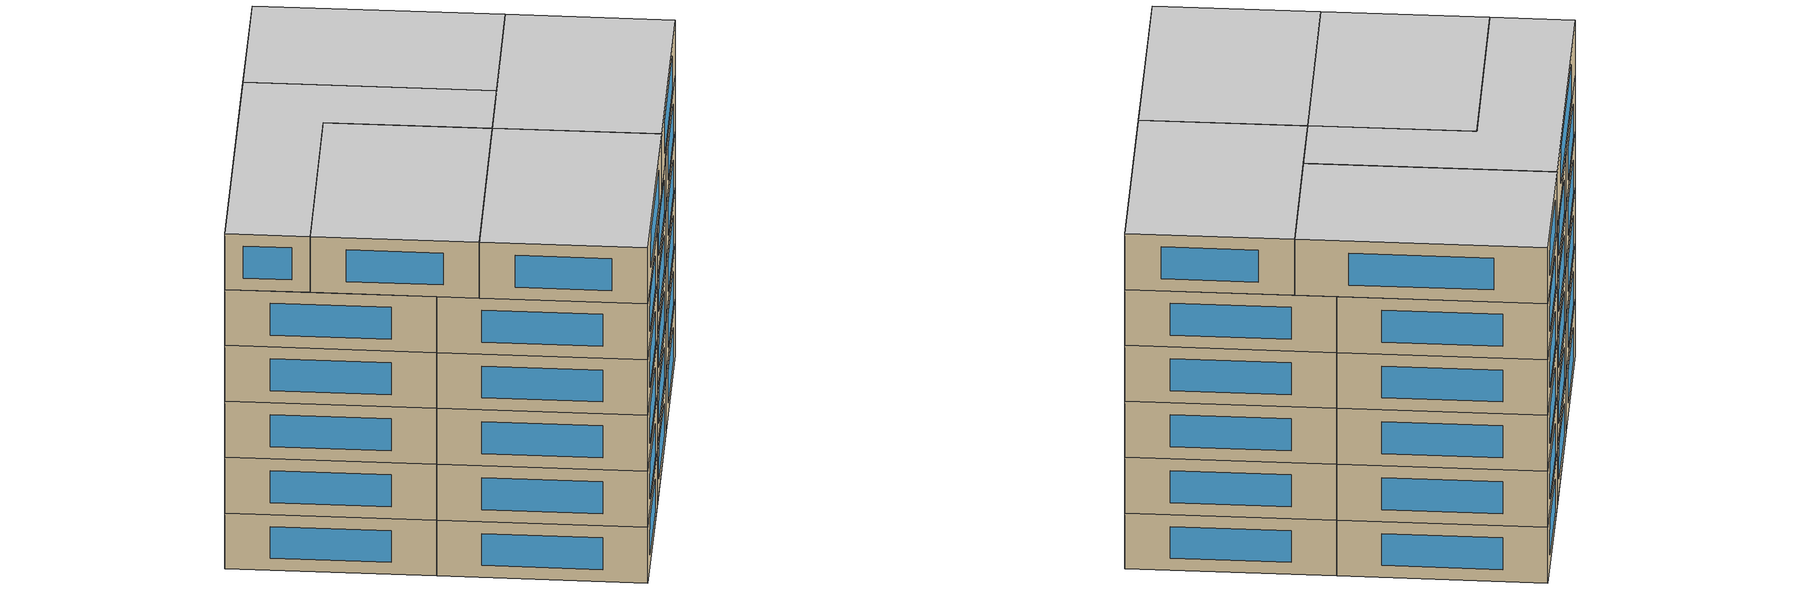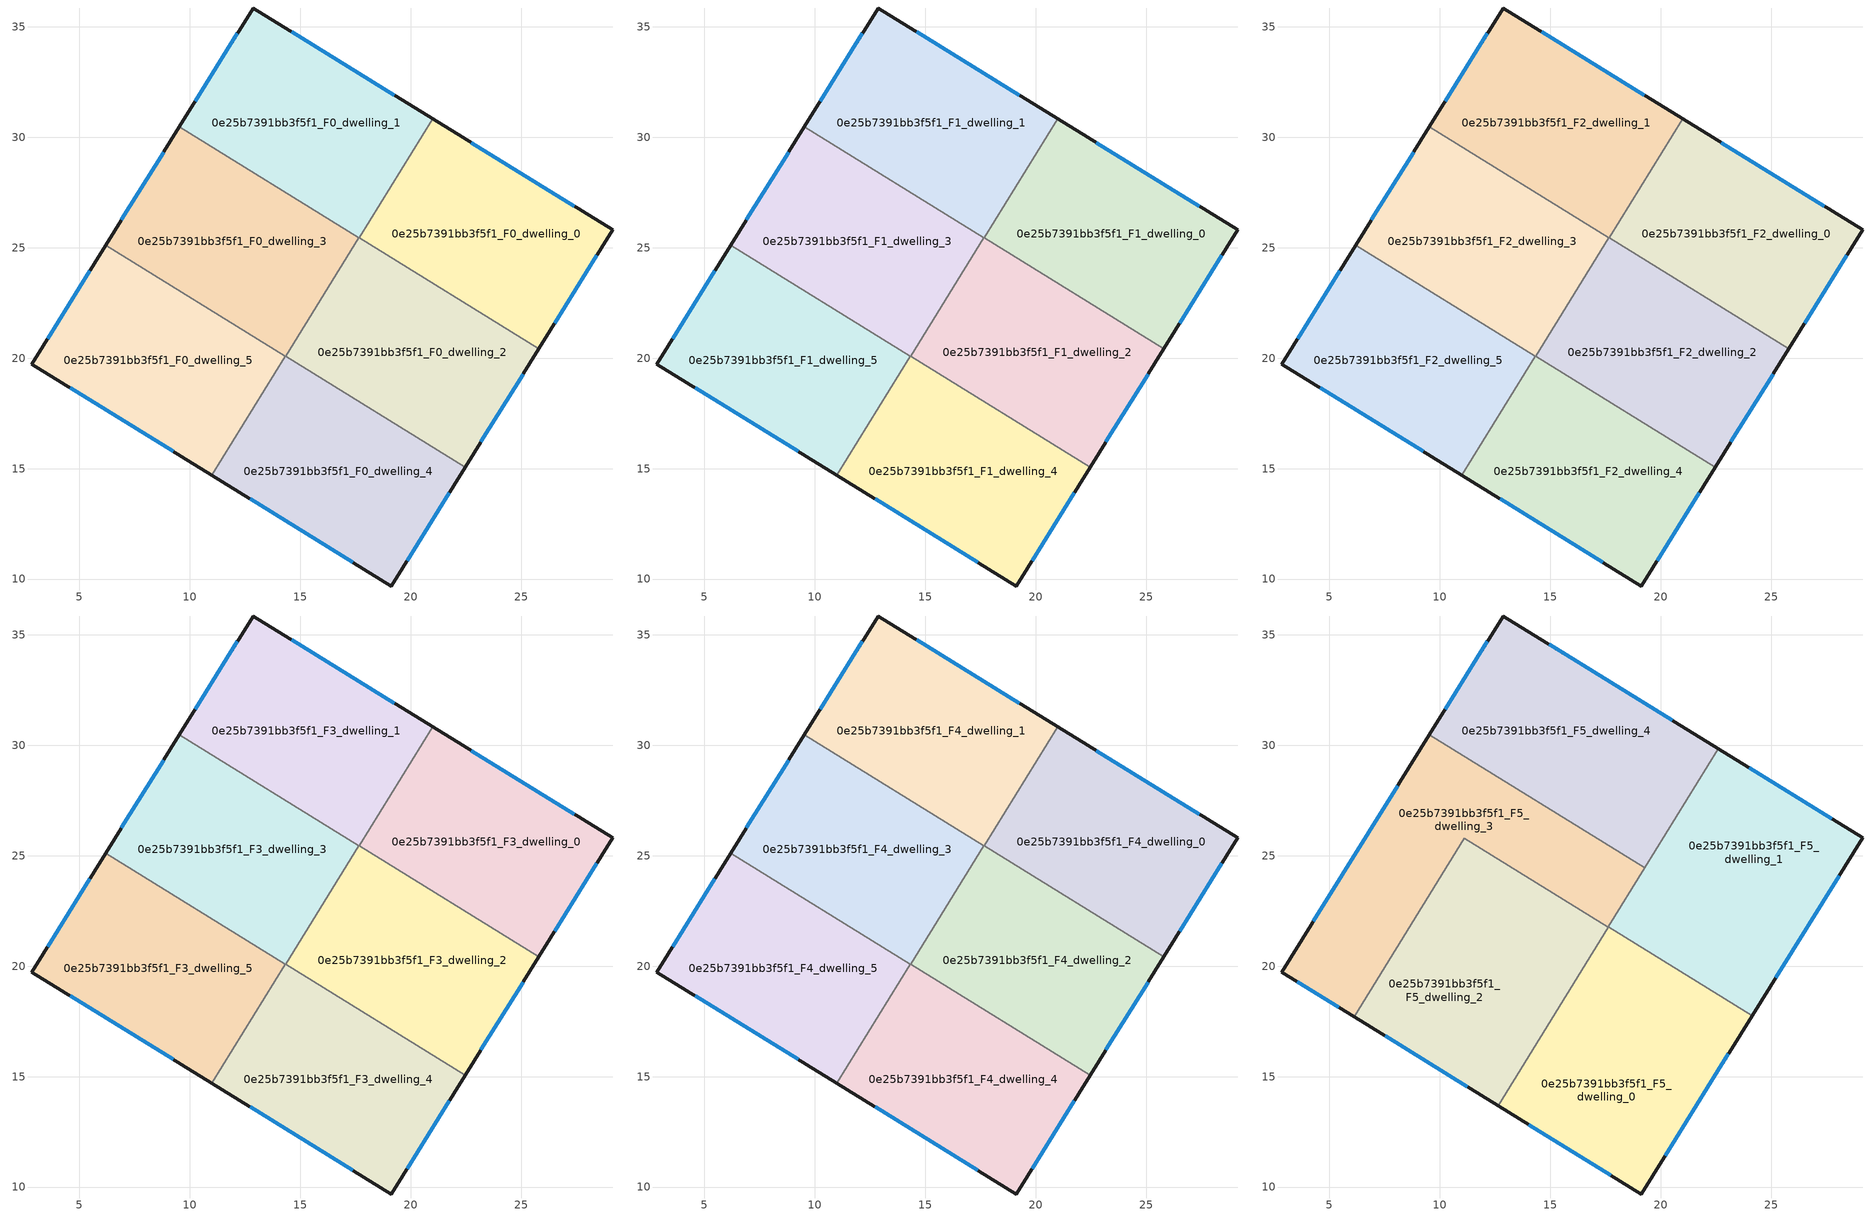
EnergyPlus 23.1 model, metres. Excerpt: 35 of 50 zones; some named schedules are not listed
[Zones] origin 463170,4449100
0e25b7391bb3f5f1_F0_dwelling_0
 floor ground (EU_floor_Construction): 29.15,25.81 25.81,20.43 17.68,25.45 21,30.84 z0
 wall outside (EU_wall_Construction): 25.81,20.43 29.15,25.81 21,30.84 z0:3
 wall to 0e25b7391bb3f5f1_F0_dwelling_1 (EU_wall_Construction): 21,30.84 17.68,25.45 z0:3
 wall to 0e25b7391bb3f5f1_F0_dwelling_2 (EU_wall_Construction): 17.68,25.45 25.81,20.43 z0:3
 window (EU_Window_Construction): 26.52,21.59 28.43,24.66 / 27.4,26.89 22.75,29.76 z0.64:2.36
0e25b7391bb3f5f1_F0_dwelling_1
 floor ground (EU_floor_Construction): 21,30.84 17.68,25.45 9.53,30.48 12.87,35.86 z0
 wall outside (EU_wall_Construction): 21,30.84 12.87,35.86 9.53,30.48 z0:3
 wall to 0e25b7391bb3f5f1_F0_dwelling_3 (EU_wall_Construction): 9.53,30.48 17.66,25.46 z0:3
 wall to 0e25b7391bb3f5f1_F0_dwelling_2 (EU_wall_Construction): 17.66,25.46 17.68,25.45 z0:3
 window (EU_Window_Construction): 12.15,34.7 10.24,31.63 / 19.26,31.91 14.61,34.78 z0.64:2.36
0e25b7391bb3f5f1_F0_dwelling_2
 floor ground (EU_floor_Construction): 25.81,20.43 22.46,15.06 14.33,20.08 17.66,25.46 z0
 wall outside (EU_wall_Construction): 22.46,15.06 25.81,20.43 z0:3
 wall to 0e25b7391bb3f5f1_F0_dwelling_3 (EU_wall_Construction): 17.66,25.46 14.33,20.08 z0:3
 wall to 0e25b7391bb3f5f1_F0_dwelling_4 (EU_wall_Construction): 14.33,20.08 22.46,15.06 z0:3
 window (EU_Window_Construction): 23.18,16.21 25.09,19.28 z0.64:2.36
0e25b7391bb3f5f1_F0_dwelling_3
 floor ground (EU_floor_Construction): 17.66,25.46 14.33,20.08 6.18,25.11 9.53,30.48 z0
 wall outside (EU_wall_Construction): 9.53,30.48 6.18,25.11 z0:3
 wall to 0e25b7391bb3f5f1_F0_dwelling_5 (EU_wall_Construction): 6.18,25.11 14.31,20.09 z0:3
 wall to 0e25b7391bb3f5f1_F0_dwelling_4 (EU_wall_Construction): 14.31,20.09 14.33,20.08 z0:3
 window (EU_Window_Construction): 8.81,29.33 6.9,26.26 z0.64:2.36
0e25b7391bb3f5f1_F0_dwelling_4
 floor ground (EU_floor_Construction): 22.46,15.06 19.12,9.69 10.99,14.7 14.31,20.09 z0
 wall outside (EU_wall_Construction): 10.99,14.7 19.12,9.69 22.46,15.06 z0:3
 wall to 0e25b7391bb3f5f1_F0_dwelling_5 (EU_wall_Construction): 14.31,20.09 10.99,14.7 z0:3
 window (EU_Window_Construction): 19.84,10.84 21.75,13.91 / 12.73,13.63 17.38,10.76 z0.64:2.36
0e25b7391bb3f5f1_F0_dwelling_5
 floor ground (EU_floor_Construction): 14.31,20.09 10.99,14.7 2.84,19.73 6.18,25.11 z0
 wall outside (EU_wall_Construction): 6.18,25.11 2.84,19.73 10.99,14.7 z0:3
 window (EU_Window_Construction): 4.59,18.66 9.24,15.78 / 5.47,23.96 3.56,20.88 z0.64:2.36
0e25b7391bb3f5f1_F1_dwelling_0
 floor to 0e25b7391bb3f5f1_F0_dwelling_0 (EU_floor_Construction): 29.15,25.81 25.81,20.43 17.68,25.45 21,30.84 z3
 wall outside (EU_wall_Construction): 25.81,20.43 29.15,25.81 21,30.84 z3:6
 wall to 0e25b7391bb3f5f1_F1_dwelling_1 (EU_wall_Construction): 21,30.84 17.68,25.45 z3:6
 wall to 0e25b7391bb3f5f1_F1_dwelling_2 (EU_wall_Construction): 17.68,25.45 25.81,20.43 z3:6
 window (EU_Window_Construction): 26.52,21.59 28.43,24.66 / 27.4,26.89 22.75,29.76 z3.64:5.36
0e25b7391bb3f5f1_F1_dwelling_1
 floor to 0e25b7391bb3f5f1_F0_dwelling_1 (EU_floor_Construction): 21,30.84 17.68,25.45 9.53,30.48 12.87,35.86 z3
 wall outside (EU_wall_Construction): 21,30.84 12.87,35.86 9.53,30.48 z3:6
 wall to 0e25b7391bb3f5f1_F1_dwelling_3 (EU_wall_Construction): 9.53,30.48 17.66,25.46 z3:6
 wall to 0e25b7391bb3f5f1_F1_dwelling_2 (EU_wall_Construction): 17.66,25.46 17.68,25.45 z3:6
 window (EU_Window_Construction): 12.15,34.7 10.24,31.63 / 19.26,31.91 14.61,34.78 z3.64:5.36
0e25b7391bb3f5f1_F1_dwelling_2
 floor to 0e25b7391bb3f5f1_F0_dwelling_2 (EU_floor_Construction): 25.81,20.43 22.46,15.06 14.33,20.08 17.66,25.46 z3
 wall outside (EU_wall_Construction): 22.46,15.06 25.81,20.43 z3:6
 wall to 0e25b7391bb3f5f1_F1_dwelling_3 (EU_wall_Construction): 17.66,25.46 14.33,20.08 z3:6
 wall to 0e25b7391bb3f5f1_F1_dwelling_4 (EU_wall_Construction): 14.33,20.08 22.46,15.06 z3:6
 window (EU_Window_Construction): 23.18,16.21 25.09,19.28 z3.64:5.36
0e25b7391bb3f5f1_F1_dwelling_3
 floor to 0e25b7391bb3f5f1_F0_dwelling_3 (EU_floor_Construction): 17.66,25.46 14.33,20.08 6.18,25.11 9.53,30.48 z3
 wall outside (EU_wall_Construction): 9.53,30.48 6.18,25.11 z3:6
 wall to 0e25b7391bb3f5f1_F1_dwelling_5 (EU_wall_Construction): 6.18,25.11 14.31,20.09 z3:6
 wall to 0e25b7391bb3f5f1_F1_dwelling_4 (EU_wall_Construction): 14.31,20.09 14.33,20.08 z3:6
 window (EU_Window_Construction): 8.81,29.33 6.9,26.26 z3.64:5.36
0e25b7391bb3f5f1_F1_dwelling_4
 floor to 0e25b7391bb3f5f1_F0_dwelling_4 (EU_floor_Construction): 22.46,15.06 19.12,9.69 10.99,14.7 14.31,20.09 z3
 wall outside (EU_wall_Construction): 10.99,14.7 19.12,9.69 22.46,15.06 z3:6
 wall to 0e25b7391bb3f5f1_F1_dwelling_5 (EU_wall_Construction): 14.31,20.09 10.99,14.7 z3:6
 window (EU_Window_Construction): 19.84,10.84 21.75,13.91 / 12.73,13.63 17.38,10.76 z3.64:5.36
0e25b7391bb3f5f1_F1_dwelling_5
 floor to 0e25b7391bb3f5f1_F0_dwelling_5 (EU_floor_Construction): 14.31,20.09 10.99,14.7 2.84,19.73 6.18,25.11 z3
 wall outside (EU_wall_Construction): 6.18,25.11 2.84,19.73 10.99,14.7 z3:6
 window (EU_Window_Construction): 4.59,18.66 9.24,15.78 / 5.47,23.96 3.56,20.88 z3.64:5.36
0e25b7391bb3f5f1_F2_dwelling_0
 floor to 0e25b7391bb3f5f1_F1_dwelling_0 (EU_floor_Construction): 29.15,25.81 25.81,20.43 17.68,25.45 21,30.84 z6
 wall outside (EU_wall_Construction): 25.81,20.43 29.15,25.81 21,30.84 z6:9
 wall to 0e25b7391bb3f5f1_F2_dwelling_1 (EU_wall_Construction): 21,30.84 17.68,25.45 z6:9
 wall to 0e25b7391bb3f5f1_F2_dwelling_2 (EU_wall_Construction): 17.68,25.45 25.81,20.43 z6:9
 window (EU_Window_Construction): 26.52,21.59 28.43,24.66 / 27.4,26.89 22.75,29.76 z6.64:8.36
0e25b7391bb3f5f1_F2_dwelling_1
 floor to 0e25b7391bb3f5f1_F1_dwelling_1 (EU_floor_Construction): 21,30.84 17.68,25.45 9.53,30.48 12.87,35.86 z6
 wall outside (EU_wall_Construction): 21,30.84 12.87,35.86 9.53,30.48 z6:9
 wall to 0e25b7391bb3f5f1_F2_dwelling_3 (EU_wall_Construction): 9.53,30.48 17.66,25.46 z6:9
 wall to 0e25b7391bb3f5f1_F2_dwelling_2 (EU_wall_Construction): 17.66,25.46 17.68,25.45 z6:9
 window (EU_Window_Construction): 12.15,34.7 10.24,31.63 / 19.26,31.91 14.61,34.78 z6.64:8.36
0e25b7391bb3f5f1_F2_dwelling_2
 floor to 0e25b7391bb3f5f1_F1_dwelling_2 (EU_floor_Construction): 25.81,20.43 22.46,15.06 14.33,20.08 17.66,25.46 z6
 wall outside (EU_wall_Construction): 22.46,15.06 25.81,20.43 z6:9
 wall to 0e25b7391bb3f5f1_F2_dwelling_3 (EU_wall_Construction): 17.66,25.46 14.33,20.08 z6:9
 wall to 0e25b7391bb3f5f1_F2_dwelling_4 (EU_wall_Construction): 14.33,20.08 22.46,15.06 z6:9
 window (EU_Window_Construction): 23.18,16.21 25.09,19.28 z6.64:8.36
0e25b7391bb3f5f1_F2_dwelling_3
 floor to 0e25b7391bb3f5f1_F1_dwelling_3 (EU_floor_Construction): 17.66,25.46 14.33,20.08 6.18,25.11 9.53,30.48 z6
 wall outside (EU_wall_Construction): 9.53,30.48 6.18,25.11 z6:9
 wall to 0e25b7391bb3f5f1_F2_dwelling_5 (EU_wall_Construction): 6.18,25.11 14.31,20.09 z6:9
 wall to 0e25b7391bb3f5f1_F2_dwelling_4 (EU_wall_Construction): 14.31,20.09 14.33,20.08 z6:9
 window (EU_Window_Construction): 8.81,29.33 6.9,26.26 z6.64:8.36
0e25b7391bb3f5f1_F2_dwelling_4
 floor to 0e25b7391bb3f5f1_F1_dwelling_4 (EU_floor_Construction): 22.46,15.06 19.12,9.69 10.99,14.7 14.31,20.09 z6
 wall outside (EU_wall_Construction): 10.99,14.7 19.12,9.69 22.46,15.06 z6:9
 wall to 0e25b7391bb3f5f1_F2_dwelling_5 (EU_wall_Construction): 14.31,20.09 10.99,14.7 z6:9
 window (EU_Window_Construction): 19.84,10.84 21.75,13.91 / 12.73,13.63 17.38,10.76 z6.64:8.36
0e25b7391bb3f5f1_F2_dwelling_5
 floor to 0e25b7391bb3f5f1_F1_dwelling_5 (EU_floor_Construction): 14.31,20.09 10.99,14.7 2.84,19.73 6.18,25.11 z6
 wall outside (EU_wall_Construction): 6.18,25.11 2.84,19.73 10.99,14.7 z6:9
 window (EU_Window_Construction): 4.59,18.66 9.24,15.78 / 5.47,23.96 3.56,20.88 z6.64:8.36
0e25b7391bb3f5f1_F3_dwelling_0
 floor to 0e25b7391bb3f5f1_F2_dwelling_0 (EU_floor_Construction): 29.15,25.81 25.81,20.43 17.68,25.45 21,30.84 z9
 wall outside (EU_wall_Construction): 25.81,20.43 29.15,25.81 21,30.84 z9:12
 wall to 0e25b7391bb3f5f1_F3_dwelling_1 (EU_wall_Construction): 21,30.84 17.68,25.45 z9:12
 wall to 0e25b7391bb3f5f1_F3_dwelling_2 (EU_wall_Construction): 17.68,25.45 25.81,20.43 z9:12
 window (EU_Window_Construction): 26.52,21.59 28.43,24.66 / 27.4,26.89 22.75,29.76 z9.64:11.36
0e25b7391bb3f5f1_F3_dwelling_1
 floor to 0e25b7391bb3f5f1_F2_dwelling_1 (EU_floor_Construction): 21,30.84 17.68,25.45 9.53,30.48 12.87,35.86 z9
 wall outside (EU_wall_Construction): 21,30.84 12.87,35.86 9.53,30.48 z9:12
 wall to 0e25b7391bb3f5f1_F3_dwelling_3 (EU_wall_Construction): 9.53,30.48 17.66,25.46 z9:12
 wall to 0e25b7391bb3f5f1_F3_dwelling_2 (EU_wall_Construction): 17.66,25.46 17.68,25.45 z9:12
 window (EU_Window_Construction): 12.15,34.7 10.24,31.63 / 19.26,31.91 14.61,34.78 z9.64:11.36
0e25b7391bb3f5f1_F3_dwelling_2
 floor to 0e25b7391bb3f5f1_F2_dwelling_2 (EU_floor_Construction): 25.81,20.43 22.46,15.06 14.33,20.08 17.66,25.46 z9
 wall outside (EU_wall_Construction): 22.46,15.06 25.81,20.43 z9:12
 wall to 0e25b7391bb3f5f1_F3_dwelling_3 (EU_wall_Construction): 17.66,25.46 14.33,20.08 z9:12
 wall to 0e25b7391bb3f5f1_F3_dwelling_4 (EU_wall_Construction): 14.33,20.08 22.46,15.06 z9:12
 window (EU_Window_Construction): 23.18,16.21 25.09,19.28 z9.64:11.36
0e25b7391bb3f5f1_F3_dwelling_3
 floor to 0e25b7391bb3f5f1_F2_dwelling_3 (EU_floor_Construction): 17.66,25.46 14.33,20.08 6.18,25.11 9.53,30.48 z9
 wall outside (EU_wall_Construction): 9.53,30.48 6.18,25.11 z9:12
 wall to 0e25b7391bb3f5f1_F3_dwelling_5 (EU_wall_Construction): 6.18,25.11 14.31,20.09 z9:12
 wall to 0e25b7391bb3f5f1_F3_dwelling_4 (EU_wall_Construction): 14.31,20.09 14.33,20.08 z9:12
 window (EU_Window_Construction): 8.81,29.33 6.9,26.26 z9.64:11.36
0e25b7391bb3f5f1_F3_dwelling_4
 floor to 0e25b7391bb3f5f1_F2_dwelling_4 (EU_floor_Construction): 22.46,15.06 19.12,9.69 10.99,14.7 14.31,20.09 z9
 wall outside (EU_wall_Construction): 10.99,14.7 19.12,9.69 22.46,15.06 z9:12
 wall to 0e25b7391bb3f5f1_F3_dwelling_5 (EU_wall_Construction): 14.31,20.09 10.99,14.7 z9:12
 window (EU_Window_Construction): 19.84,10.84 21.75,13.91 / 12.73,13.63 17.38,10.76 z9.64:11.36
0e25b7391bb3f5f1_F3_dwelling_5
 floor to 0e25b7391bb3f5f1_F2_dwelling_5 (EU_floor_Construction): 14.31,20.09 10.99,14.7 2.84,19.73 6.18,25.11 z9
 wall outside (EU_wall_Construction): 6.18,25.11 2.84,19.73 10.99,14.7 z9:12
 window (EU_Window_Construction): 4.59,18.66 9.24,15.78 / 5.47,23.96 3.56,20.88 z9.64:11.36
0e25b7391bb3f5f1_F4_dwelling_0
 floor to 0e25b7391bb3f5f1_F3_dwelling_0 (EU_floor_Construction): 29.15,25.81 25.81,20.43 17.68,25.45 21,30.84 z12
 wall outside (EU_wall_Construction): 25.81,20.43 29.15,25.81 21,30.84 z12:15
 wall to 0e25b7391bb3f5f1_F4_dwelling_1 (EU_wall_Construction): 21,30.84 17.68,25.45 z12:15
 wall to 0e25b7391bb3f5f1_F4_dwelling_2 (EU_wall_Construction): 17.68,25.45 25.81,20.43 z12:15
 window (EU_Window_Construction): 26.52,21.59 28.43,24.66 / 27.4,26.89 22.75,29.76 z12.64:14.36
0e25b7391bb3f5f1_F4_dwelling_1
 floor to 0e25b7391bb3f5f1_F3_dwelling_1 (EU_floor_Construction): 21,30.84 17.68,25.45 9.53,30.48 12.87,35.86 z12
 wall outside (EU_wall_Construction): 21,30.84 12.87,35.86 9.53,30.48 z12:15
 wall to 0e25b7391bb3f5f1_F4_dwelling_3 (EU_wall_Construction): 9.53,30.48 17.66,25.46 z12:15
 wall to 0e25b7391bb3f5f1_F4_dwelling_2 (EU_wall_Construction): 17.66,25.46 17.68,25.45 z12:15
 window (EU_Window_Construction): 12.15,34.7 10.24,31.63 / 19.26,31.91 14.61,34.78 z12.64:14.36
0e25b7391bb3f5f1_F4_dwelling_2
 floor to 0e25b7391bb3f5f1_F3_dwelling_2 (EU_floor_Construction): 25.81,20.43 22.46,15.06 14.33,20.08 17.66,25.46 z12
 wall outside (EU_wall_Construction): 22.46,15.06 25.81,20.43 z12:15
 wall to 0e25b7391bb3f5f1_F4_dwelling_3 (EU_wall_Construction): 17.66,25.46 14.33,20.08 z12:15
 wall to 0e25b7391bb3f5f1_F4_dwelling_4 (EU_wall_Construction): 14.33,20.08 22.46,15.06 z12:15
 window (EU_Window_Construction): 23.18,16.21 25.09,19.28 z12.64:14.36
 ceiling adiabatic (EU_roof_Construction): 22.46,15.06 25.81,20.43 17.66,25.46 14.33,20.08 z15
0e25b7391bb3f5f1_F4_dwelling_3
 floor to 0e25b7391bb3f5f1_F3_dwelling_3 (EU_floor_Construction): 17.66,25.46 14.33,20.08 6.18,25.11 9.53,30.48 z12
 wall outside (EU_wall_Construction): 9.53,30.48 6.18,25.11 z12:15
 wall to 0e25b7391bb3f5f1_F4_dwelling_5 (EU_wall_Construction): 6.18,25.11 14.31,20.09 z12:15
 wall to 0e25b7391bb3f5f1_F4_dwelling_4 (EU_wall_Construction): 14.31,20.09 14.33,20.08 z12:15
 window (EU_Window_Construction): 8.81,29.33 6.9,26.26 z12.64:14.36
0e25b7391bb3f5f1_F4_dwelling_4
 floor to 0e25b7391bb3f5f1_F3_dwelling_4 (EU_floor_Construction): 22.46,15.06 19.12,9.69 10.99,14.7 14.31,20.09 z12
 wall outside (EU_wall_Construction): 10.99,14.7 19.12,9.69 22.46,15.06 z12:15
 wall to 0e25b7391bb3f5f1_F4_dwelling_5 (EU_wall_Construction): 14.31,20.09 10.99,14.7 z12:15
 window (EU_Window_Construction): 19.84,10.84 21.75,13.91 / 12.73,13.63 17.38,10.76 z12.64:14.36
0e25b7391bb3f5f1_F4_dwelling_5
 floor to 0e25b7391bb3f5f1_F3_dwelling_5 (EU_floor_Construction): 14.31,20.09 10.99,14.7 2.84,19.73 6.18,25.11 z12
 wall outside (EU_wall_Construction): 6.18,25.11 2.84,19.73 10.99,14.7 z12:15
 window (EU_Window_Construction): 4.59,18.66 9.24,15.78 / 5.47,23.96 3.56,20.88 z12.64:14.36
0e25b7391bb3f5f1_F5_dwelling_0
 floor to 0e25b7391bb3f5f1_F4_dwelling_4 (EU_floor_Construction): 22.46,15.06 19.12,9.69 12.64,13.69 15.96,19.07 z15
 floor adiabatic (EU_floor_Construction): 24.14,17.77 22.46,15.06 15.96,19.07 17.63,21.78 z15
 wall outside (EU_wall_Construction): 12.64,13.69 19.12,9.69 24.15,17.76 z15:18
 wall to 0e25b7391bb3f5f1_F5_dwelling_1 (EU_wall_Construction): 24.15,17.76 17.63,21.78 z15:18
 wall to 0e25b7391bb3f5f1_F5_dwelling_2 (EU_wall_Construction): 17.62,21.77 12.64,13.69 z15:18
 wall to 0e25b7391bb3f5f1_F5_dwelling_3 (EU_wall_Construction): 17.63,21.78 17.62,21.77 z15:18
 window (EU_Window_Construction): 20.2,11.42 23.07,16.03 / 14.02,12.83 17.73,10.54 z15.64:17.36
 ceiling to 0e25b7391bb3f5f1_F6_dwelling_0 (EU_floor_Construction): 19.12,9.69 24.15,17.76 17.63,21.78 12.64,13.69 z18
0e25b7391bb3f5f1_F5_dwelling_1
 floor to 0e25b7391bb3f5f1_F4_dwelling_0 (EU_floor_Construction): 29.15,25.81 25.81,20.44 19.28,24.46 22.61,29.84 z15
 floor adiabatic (EU_floor_Construction): 25.81,20.44 24.14,17.77 17.63,21.78 19.28,24.46 z15
 wall outside (EU_wall_Construction): 24.15,17.76 29.15,25.81 22.61,29.84 z15:18
 wall to 0e25b7391bb3f5f1_F5_dwelling_4 (EU_wall_Construction): 22.61,29.84 19.28,24.45 z15:18
 wall to 0e25b7391bb3f5f1_F5_dwelling_3 (EU_wall_Construction): 19.28,24.45 17.63,21.78 z15:18
 window (EU_Window_Construction): 25.22,19.49 28.08,24.09 / 27.75,26.67 24.01,28.98 z15.64:17.36
 ceiling to 0e25b7391bb3f5f1_F6_dwelling_1 (EU_floor_Construction): 24.15,17.76 29.15,25.81 22.61,29.84 17.63,21.78 z18
0e25b7391bb3f5f1_F5_dwelling_2
 floor to 0e25b7391bb3f5f1_F4_dwelling_5 (EU_floor_Construction): 14.31,20.09 10.99,14.7 6.13,17.71 9.45,23.09 z15
 floor to 0e25b7391bb3f5f1_F4_dwelling_4 (EU_floor_Construction): 15.96,19.07 12.64,13.69 10.99,14.7 14.31,20.09 z15
 floor to 0e25b7391bb3f5f1_F4_dwelling_3 (EU_floor_Construction): 16,22.77 14.33,20.08 9.45,23.09 11.11,25.79 z15
 floor adiabatic (EU_floor_Construction): 17.62,21.77 15.96,19.07 14.33,20.08 16,22.77 z15
 wall outside (EU_wall_Construction): 6.12,17.71 12.64,13.69 z15:18
 wall to 0e25b7391bb3f5f1_F5_dwelling_3 (EU_wall_Construction): 17.62,21.77 11.11,25.79 6.12,17.71 z15:18
 window (EU_Window_Construction): 7.52,16.85 11.24,14.55 z15.64:17.36
 ceiling to 0e25b7391bb3f5f1_F6_dwelling_2 (EU_floor_Construction): 12.64,13.69 17.62,21.77 11.11,25.79 6.12,17.71 z18
0e25b7391bb3f5f1_F5_dwelling_3
 floor to 0e25b7391bb3f5f1_F4_dwelling_3 (EU_floor_Construction): 17.65,25.45 16,22.77 11.11,25.79 9.45,23.09 6.18,25.11 9.52,30.47 z15
 floor to 0e25b7391bb3f5f1_F4_dwelling_5 (EU_floor_Construction): 9.45,23.09 6.13,17.71 2.84,19.73 6.18,25.11 z15
 floor adiabatic (EU_floor_Construction): 19.28,24.45 17.62,21.77 16,22.77 17.65,25.45 z15
 wall outside (EU_wall_Construction): 9.52,30.47 2.84,19.73 6.12,17.71 z15:18
 wall to 0e25b7391bb3f5f1_F5_dwelling_4 (EU_wall_Construction): 19.28,24.45 9.52,30.47 z15:18
 window (EU_Window_Construction): 3.54,19.3 5.42,18.14 / 8.09,28.17 4.27,22.03 z15.64:17.36
 ceiling to 0e25b7391bb3f5f1_F6_dwelling_3 (EU_floor_Construction): 17.62,21.77 19.28,24.45 9.52,30.47 2.84,19.73 6.12,17.71 11.11,25.79 z18
0e25b7391bb3f5f1_F5_dwelling_4
 floor to 0e25b7391bb3f5f1_F4_dwelling_1 (EU_floor_Construction): 21,30.84 17.68,25.45 9.53,30.48 12.87,35.86 z15
 floor to 0e25b7391bb3f5f1_F4_dwelling_0 (EU_floor_Construction): 22.61,29.84 19.28,24.46 17.68,25.45 21,30.84 z15
 floor to 0e25b7391bb3f5f1_F4_dwelling_3 (EU_floor_Construction): 17.66,25.46 17.65,25.45 9.52,30.47 9.53,30.48 z15
 floor adiabatic (EU_floor_Construction): 19.28,24.46 19.28,24.45 17.65,25.45 17.66,25.46 z15
 wall outside (EU_wall_Construction): 22.61,29.84 12.87,35.86 9.52,30.47 z15:18
 window (EU_Window_Construction): 12.15,34.7 10.24,31.62 / 20.52,31.13 14.96,34.57 z15.64:17.36
 ceiling to 0e25b7391bb3f5f1_F6_dwelling_4 (EU_floor_Construction): 19.28,24.45 22.61,29.84 12.87,35.86 9.52,30.47 z18
[Building]
EU S2 Campaign: North Axis=0; Terrain=City; Solar Distribution=FullExterior
[Site:Location]
Yerevan-Zvartnots.Intl.AP: Latitude=40.15; Longitude=44.383; Time Zone=4; Elevation=854
[SizingPeriod:WeatherFileDays]
AnnualSizingPeriod: Begin Month=1; Begin Day of Month=1; End Month=12; End Day of Month=31; Day of Week for Start Day=Monday; Use Weather File Daylight Saving Period=No; Use Weather File Rain and Snow Indicators=No
[MATERIAL]
EU_InternalMass_Material: Roughness=MediumRough; Thickness=0.1; Conductivity=1; Density=1800; Specific Heat=900; Thermal Absorptance=0.9; Solar Absorptance=0.7; Visible Absorptance=0.7
[MATERIAL:NOMASS] Roughness=MediumRough; Thermal Absorptance=0.9; Solar Absorptance=0.7; Visible Absorptance=0.7
Name | Thermal Resistance
EU_wall_NoMass | 1.05043
EU_roof_NoMass | 1.45357
EU_floor_NoMass | 0.478065
[WINDOWMATERIAL:SIMPLEGLAZINGSYSTEM]
EU_Window_SimpleGlazing: UFactor=2.5566; Solar Heat Gain Coefficient=0.75; Visible Transmittance=0.75
[CONSTRUCTION]
EU_wall_Construction: EU_wall_NoMass
EU_roof_Construction: EU_roof_NoMass
EU_floor_Construction: EU_floor_NoMass
EU_Window_Construction: EU_Window_SimpleGlazing
EU_InternalMass_Construction: EU_InternalMass_Material
[ZONE] Type=1; Multiplier=1; Ceiling Height=autocalculate; Floor Area=autocalculate; Part of Total Floor Area=Yes
Name | Volume
0e25b7391bb3f5f1_F0_dwelling_0; 0e25b7391bb3f5f1_F1_dwelling_0; 0e25b7391bb3f5f1_F2_dwelling_0; 0e25b7391bb3f5f1_F3_dwelling_0; 0e25b7391bb3f5f1_F4_dwelling_0; 0e25b7391bb3f5f1_F0_dwelling_5; 0e25b7391bb3f5f1_F1_dwelling_5; 0e25b7391bb3f5f1_F2_dwelling_5; 0e25b7391bb3f5f1_F3_dwelling_5; 0e25b7391bb3f5f1_F4_dwelling_5 | 181.604
0e25b7391bb3f5f1_F5_dwelling_0; 0e25b7391bb3f5f1_F5_dwelling_2 | 217.937
0e25b7391bb3f5f1_F0_dwelling_1; 0e25b7391bb3f5f1_F1_dwelling_1; 0e25b7391bb3f5f1_F2_dwelling_1; 0e25b7391bb3f5f1_F3_dwelling_1; 0e25b7391bb3f5f1_F4_dwelling_1 | 181.614
0e25b7391bb3f5f1_F5_dwelling_1 | 217.926
0e25b7391bb3f5f1_F0_dwelling_2; 0e25b7391bb3f5f1_F1_dwelling_2; 0e25b7391bb3f5f1_F2_dwelling_2; 0e25b7391bb3f5f1_F3_dwelling_2; 0e25b7391bb3f5f1_F4_dwelling_2; 0e25b7391bb3f5f1_F0_dwelling_3; 0e25b7391bb3f5f1_F1_dwelling_3; 0e25b7391bb3f5f1_F2_dwelling_3; 0e25b7391bb3f5f1_F3_dwelling_3; 0e25b7391bb3f5f1_F4_dwelling_3 | 181.621
0e25b7391bb3f5f1_F5_dwelling_3 | 217.932
0e25b7391bb3f5f1_F0_dwelling_4; 0e25b7391bb3f5f1_F1_dwelling_4; 0e25b7391bb3f5f1_F2_dwelling_4; 0e25b7391bb3f5f1_F3_dwelling_4; 0e25b7391bb3f5f1_F4_dwelling_4 | 181.613
0e25b7391bb3f5f1_F5_dwelling_4 | 217.925
[INTERNALMASS] Construction=EU_InternalMass_Construction
Name | Zone or ZoneList | Surface Area
0e25b7391bb3f5f1_F0_dwelling_0_EU_InternalMass | 0e25b7391bb3f5f1_F0_dwelling_0 | 60.5345
0e25b7391bb3f5f1_F0_dwelling_1_EU_InternalMass | 0e25b7391bb3f5f1_F0_dwelling_1 | 60.5378
0e25b7391bb3f5f1_F0_dwelling_2_EU_InternalMass | 0e25b7391bb3f5f1_F0_dwelling_2 | 60.5402
0e25b7391bb3f5f1_F0_dwelling_3_EU_InternalMass | 0e25b7391bb3f5f1_F0_dwelling_3 | 60.5402
0e25b7391bb3f5f1_F0_dwelling_4_EU_InternalMass | 0e25b7391bb3f5f1_F0_dwelling_4 | 60.5378
0e25b7391bb3f5f1_F0_dwelling_5_EU_InternalMass | 0e25b7391bb3f5f1_F0_dwelling_5 | 60.5345
0e25b7391bb3f5f1_F1_dwelling_0_EU_InternalMass | 0e25b7391bb3f5f1_F1_dwelling_0 | 60.5345
0e25b7391bb3f5f1_F1_dwelling_1_EU_InternalMass | 0e25b7391bb3f5f1_F1_dwelling_1 | 60.5378
0e25b7391bb3f5f1_F1_dwelling_2_EU_InternalMass | 0e25b7391bb3f5f1_F1_dwelling_2 | 60.5402
0e25b7391bb3f5f1_F1_dwelling_3_EU_InternalMass | 0e25b7391bb3f5f1_F1_dwelling_3 | 60.5402
0e25b7391bb3f5f1_F1_dwelling_4_EU_InternalMass | 0e25b7391bb3f5f1_F1_dwelling_4 | 60.5378
0e25b7391bb3f5f1_F1_dwelling_5_EU_InternalMass | 0e25b7391bb3f5f1_F1_dwelling_5 | 60.5345
0e25b7391bb3f5f1_F2_dwelling_0_EU_InternalMass | 0e25b7391bb3f5f1_F2_dwelling_0 | 60.5345
0e25b7391bb3f5f1_F2_dwelling_1_EU_InternalMass | 0e25b7391bb3f5f1_F2_dwelling_1 | 60.5378
0e25b7391bb3f5f1_F2_dwelling_2_EU_InternalMass | 0e25b7391bb3f5f1_F2_dwelling_2 | 60.5402
0e25b7391bb3f5f1_F2_dwelling_3_EU_InternalMass | 0e25b7391bb3f5f1_F2_dwelling_3 | 60.5402
0e25b7391bb3f5f1_F2_dwelling_4_EU_InternalMass | 0e25b7391bb3f5f1_F2_dwelling_4 | 60.5378
0e25b7391bb3f5f1_F2_dwelling_5_EU_InternalMass | 0e25b7391bb3f5f1_F2_dwelling_5 | 60.5345
0e25b7391bb3f5f1_F3_dwelling_0_EU_InternalMass | 0e25b7391bb3f5f1_F3_dwelling_0 | 60.5345
0e25b7391bb3f5f1_F3_dwelling_1_EU_InternalMass | 0e25b7391bb3f5f1_F3_dwelling_1 | 60.5378
0e25b7391bb3f5f1_F3_dwelling_2_EU_InternalMass | 0e25b7391bb3f5f1_F3_dwelling_2 | 60.5402
0e25b7391bb3f5f1_F3_dwelling_3_EU_InternalMass | 0e25b7391bb3f5f1_F3_dwelling_3 | 60.5402
0e25b7391bb3f5f1_F3_dwelling_4_EU_InternalMass | 0e25b7391bb3f5f1_F3_dwelling_4 | 60.5378
0e25b7391bb3f5f1_F3_dwelling_5_EU_InternalMass | 0e25b7391bb3f5f1_F3_dwelling_5 | 60.5345
0e25b7391bb3f5f1_F4_dwelling_0_EU_InternalMass | 0e25b7391bb3f5f1_F4_dwelling_0 | 60.5345
0e25b7391bb3f5f1_F4_dwelling_1_EU_InternalMass | 0e25b7391bb3f5f1_F4_dwelling_1 | 60.5378
0e25b7391bb3f5f1_F4_dwelling_2_EU_InternalMass | 0e25b7391bb3f5f1_F4_dwelling_2 | 60.5402
0e25b7391bb3f5f1_F4_dwelling_3_EU_InternalMass | 0e25b7391bb3f5f1_F4_dwelling_3 | 60.5402
0e25b7391bb3f5f1_F4_dwelling_4_EU_InternalMass | 0e25b7391bb3f5f1_F4_dwelling_4 | 60.5378
0e25b7391bb3f5f1_F4_dwelling_5_EU_InternalMass | 0e25b7391bb3f5f1_F4_dwelling_5 | 60.5345
0e25b7391bb3f5f1_F5_dwelling_0_EU_InternalMass | 0e25b7391bb3f5f1_F5_dwelling_0 | 72.6444
0e25b7391bb3f5f1_F5_dwelling_1_EU_InternalMass | 0e25b7391bb3f5f1_F5_dwelling_1 | 72.643
0e25b7391bb3f5f1_F5_dwelling_2_EU_InternalMass | 0e25b7391bb3f5f1_F5_dwelling_2 | 72.6433
0e25b7391bb3f5f1_F5_dwelling_3_EU_InternalMass | 0e25b7391bb3f5f1_F5_dwelling_3 | 72.644
0e25b7391bb3f5f1_F5_dwelling_4_EU_InternalMass | 0e25b7391bb3f5f1_F5_dwelling_4 | 72.644
[OTHEREQUIPMENT] Fuel Type=Electricity; Design Level Calculation Method=Watts/Area; Power per Zone Floor Area=1; Fraction Latent=0; Fraction Radiant=0; Fraction Lost=0; Carbon Dioxide Generation Rate=0; EndUse Subcategory=EU_Step8_InternalGains
Name | Zone or ZoneList or Space or SpaceList | Schedule
EU_Step8_InternalGain_0e25b7391bb3f5f1_F0_dwelling_0_f000 | 0e25b7391bb3f5f1_F0_dwelling_0 | EU_Step8_GainSchedule_0e25b7391bb3f5f1_F0_dwelling_0_f000
EU_Step8_InternalGain_0e25b7391bb3f5f1_F0_dwelling_1_f000 | 0e25b7391bb3f5f1_F0_dwelling_1 | EU_Step8_GainSchedule_0e25b7391bb3f5f1_F0_dwelling_1_f000
EU_Step8_InternalGain_0e25b7391bb3f5f1_F0_dwelling_2_f000 | 0e25b7391bb3f5f1_F0_dwelling_2 | EU_Step8_GainSchedule_0e25b7391bb3f5f1_F0_dwelling_2_f000
EU_Step8_InternalGain_0e25b7391bb3f5f1_F0_dwelling_3_f000 | 0e25b7391bb3f5f1_F0_dwelling_3 | EU_Step8_GainSchedule_0e25b7391bb3f5f1_F0_dwelling_3_f000
EU_Step8_InternalGain_0e25b7391bb3f5f1_F0_dwelling_4_f000 | 0e25b7391bb3f5f1_F0_dwelling_4 | EU_Step8_GainSchedule_0e25b7391bb3f5f1_F0_dwelling_4_f000
EU_Step8_InternalGain_0e25b7391bb3f5f1_F0_dwelling_5_f000 | 0e25b7391bb3f5f1_F0_dwelling_5 | EU_Step8_GainSchedule_0e25b7391bb3f5f1_F0_dwelling_5_f000
EU_Step8_InternalGain_0e25b7391bb3f5f1_F1_dwelling_0_f000 | 0e25b7391bb3f5f1_F1_dwelling_0 | EU_Step8_GainSchedule_0e25b7391bb3f5f1_F1_dwelling_0_f000
EU_Step8_InternalGain_0e25b7391bb3f5f1_F1_dwelling_1_f000 | 0e25b7391bb3f5f1_F1_dwelling_1 | EU_Step8_GainSchedule_0e25b7391bb3f5f1_F1_dwelling_1_f000
EU_Step8_InternalGain_0e25b7391bb3f5f1_F1_dwelling_2_f000 | 0e25b7391bb3f5f1_F1_dwelling_2 | EU_Step8_GainSchedule_0e25b7391bb3f5f1_F1_dwelling_2_f000
EU_Step8_InternalGain_0e25b7391bb3f5f1_F1_dwelling_3_f000 | 0e25b7391bb3f5f1_F1_dwelling_3 | EU_Step8_GainSchedule_0e25b7391bb3f5f1_F1_dwelling_3_f000
EU_Step8_InternalGain_0e25b7391bb3f5f1_F1_dwelling_4_f000 | 0e25b7391bb3f5f1_F1_dwelling_4 | EU_Step8_GainSchedule_0e25b7391bb3f5f1_F1_dwelling_4_f000
EU_Step8_InternalGain_0e25b7391bb3f5f1_F1_dwelling_5_f000 | 0e25b7391bb3f5f1_F1_dwelling_5 | EU_Step8_GainSchedule_0e25b7391bb3f5f1_F1_dwelling_5_f000
EU_Step8_InternalGain_0e25b7391bb3f5f1_F2_dwelling_0_f000 | 0e25b7391bb3f5f1_F2_dwelling_0 | EU_Step8_GainSchedule_0e25b7391bb3f5f1_F2_dwelling_0_f000
EU_Step8_InternalGain_0e25b7391bb3f5f1_F2_dwelling_1_f000 | 0e25b7391bb3f5f1_F2_dwelling_1 | EU_Step8_GainSchedule_0e25b7391bb3f5f1_F2_dwelling_1_f000
EU_Step8_InternalGain_0e25b7391bb3f5f1_F2_dwelling_2_f000 | 0e25b7391bb3f5f1_F2_dwelling_2 | EU_Step8_GainSchedule_0e25b7391bb3f5f1_F2_dwelling_2_f000
EU_Step8_InternalGain_0e25b7391bb3f5f1_F2_dwelling_3_f000 | 0e25b7391bb3f5f1_F2_dwelling_3 | EU_Step8_GainSchedule_0e25b7391bb3f5f1_F2_dwelling_3_f000
EU_Step8_InternalGain_0e25b7391bb3f5f1_F2_dwelling_4_f000 | 0e25b7391bb3f5f1_F2_dwelling_4 | EU_Step8_GainSchedule_0e25b7391bb3f5f1_F2_dwelling_4_f000
EU_Step8_InternalGain_0e25b7391bb3f5f1_F2_dwelling_5_f000 | 0e25b7391bb3f5f1_F2_dwelling_5 | EU_Step8_GainSchedule_0e25b7391bb3f5f1_F2_dwelling_5_f000
EU_Step8_InternalGain_0e25b7391bb3f5f1_F3_dwelling_0_f000 | 0e25b7391bb3f5f1_F3_dwelling_0 | EU_Step8_GainSchedule_0e25b7391bb3f5f1_F3_dwelling_0_f000
EU_Step8_InternalGain_0e25b7391bb3f5f1_F3_dwelling_1_f000 | 0e25b7391bb3f5f1_F3_dwelling_1 | EU_Step8_GainSchedule_0e25b7391bb3f5f1_F3_dwelling_1_f000
EU_Step8_InternalGain_0e25b7391bb3f5f1_F3_dwelling_2_f000 | 0e25b7391bb3f5f1_F3_dwelling_2 | EU_Step8_GainSchedule_0e25b7391bb3f5f1_F3_dwelling_2_f000
EU_Step8_InternalGain_0e25b7391bb3f5f1_F3_dwelling_3_f000 | 0e25b7391bb3f5f1_F3_dwelling_3 | EU_Step8_GainSchedule_0e25b7391bb3f5f1_F3_dwelling_3_f000
EU_Step8_InternalGain_0e25b7391bb3f5f1_F3_dwelling_4_f000 | 0e25b7391bb3f5f1_F3_dwelling_4 | EU_Step8_GainSchedule_0e25b7391bb3f5f1_F3_dwelling_4_f000
EU_Step8_InternalGain_0e25b7391bb3f5f1_F3_dwelling_5_f000 | 0e25b7391bb3f5f1_F3_dwelling_5 | EU_Step8_GainSchedule_0e25b7391bb3f5f1_F3_dwelling_5_f000
EU_Step8_InternalGain_0e25b7391bb3f5f1_F4_dwelling_0_f000 | 0e25b7391bb3f5f1_F4_dwelling_0 | EU_Step8_GainSchedule_0e25b7391bb3f5f1_F4_dwelling_0_f000
EU_Step8_InternalGain_0e25b7391bb3f5f1_F4_dwelling_1_f000 | 0e25b7391bb3f5f1_F4_dwelling_1 | EU_Step8_GainSchedule_0e25b7391bb3f5f1_F4_dwelling_1_f000
EU_Step8_InternalGain_0e25b7391bb3f5f1_F4_dwelling_2_f000 | 0e25b7391bb3f5f1_F4_dwelling_2 | EU_Step8_GainSchedule_0e25b7391bb3f5f1_F4_dwelling_2_f000
EU_Step8_InternalGain_0e25b7391bb3f5f1_F4_dwelling_3_f000 | 0e25b7391bb3f5f1_F4_dwelling_3 | EU_Step8_GainSchedule_0e25b7391bb3f5f1_F4_dwelling_3_f000
EU_Step8_InternalGain_0e25b7391bb3f5f1_F4_dwelling_4_f000 | 0e25b7391bb3f5f1_F4_dwelling_4 | EU_Step8_GainSchedule_0e25b7391bb3f5f1_F4_dwelling_4_f000
EU_Step8_InternalGain_0e25b7391bb3f5f1_F4_dwelling_5_f000 | 0e25b7391bb3f5f1_F4_dwelling_5 | EU_Step8_GainSchedule_0e25b7391bb3f5f1_F4_dwelling_5_f000
EU_Step8_InternalGain_0e25b7391bb3f5f1_F5_dwelling_0_f000 | 0e25b7391bb3f5f1_F5_dwelling_0 | EU_Step8_GainSchedule_0e25b7391bb3f5f1_F5_dwelling_0_f000
EU_Step8_InternalGain_0e25b7391bb3f5f1_F5_dwelling_1_f000 | 0e25b7391bb3f5f1_F5_dwelling_1 | EU_Step8_GainSchedule_0e25b7391bb3f5f1_F5_dwelling_1_f000
EU_Step8_InternalGain_0e25b7391bb3f5f1_F5_dwelling_2_f000 | 0e25b7391bb3f5f1_F5_dwelling_2 | EU_Step8_GainSchedule_0e25b7391bb3f5f1_F5_dwelling_2_f000
EU_Step8_InternalGain_0e25b7391bb3f5f1_F5_dwelling_3_f000 | 0e25b7391bb3f5f1_F5_dwelling_3 | EU_Step8_GainSchedule_0e25b7391bb3f5f1_F5_dwelling_3_f000
EU_Step8_InternalGain_0e25b7391bb3f5f1_F5_dwelling_4_f000 | 0e25b7391bb3f5f1_F5_dwelling_4 | EU_Step8_GainSchedule_0e25b7391bb3f5f1_F5_dwelling_4_f000
[ZONEVENTILATION:DESIGNFLOWRATE] Schedule=EU_AlwaysOn; Design Flow Rate Calculation Method=AirChanges/Hour; Air Changes per Hour=0.557805; Ventilation Type=Natural; Fan Pressure Rise=0; Fan Total Efficiency=1; Constant Term Coefficient=1; Temperature Term Coefficient=0; Velocity Term Coefficient=0; Velocity Squared Term Coefficient=0; Minimum Indoor Temperature=-100; Maximum Indoor Temperature=100; Delta Temperature=-100; Minimum Outdoor Temperature=-100; Maximum Outdoor Temperature=100; Maximum Wind Speed=40
Name | Zone or ZoneList or Space or SpaceList
EU_ConstantAir_0e25b7391bb3f5f1_F0_dwelling_0 | 0e25b7391bb3f5f1_F0_dwelling_0
EU_ConstantAir_0e25b7391bb3f5f1_F0_dwelling_1 | 0e25b7391bb3f5f1_F0_dwelling_1
EU_ConstantAir_0e25b7391bb3f5f1_F0_dwelling_2 | 0e25b7391bb3f5f1_F0_dwelling_2
EU_ConstantAir_0e25b7391bb3f5f1_F0_dwelling_3 | 0e25b7391bb3f5f1_F0_dwelling_3
EU_ConstantAir_0e25b7391bb3f5f1_F0_dwelling_4 | 0e25b7391bb3f5f1_F0_dwelling_4
EU_ConstantAir_0e25b7391bb3f5f1_F0_dwelling_5 | 0e25b7391bb3f5f1_F0_dwelling_5
EU_ConstantAir_0e25b7391bb3f5f1_F1_dwelling_0 | 0e25b7391bb3f5f1_F1_dwelling_0
EU_ConstantAir_0e25b7391bb3f5f1_F1_dwelling_1 | 0e25b7391bb3f5f1_F1_dwelling_1
EU_ConstantAir_0e25b7391bb3f5f1_F1_dwelling_2 | 0e25b7391bb3f5f1_F1_dwelling_2
EU_ConstantAir_0e25b7391bb3f5f1_F1_dwelling_3 | 0e25b7391bb3f5f1_F1_dwelling_3
EU_ConstantAir_0e25b7391bb3f5f1_F1_dwelling_4 | 0e25b7391bb3f5f1_F1_dwelling_4
EU_ConstantAir_0e25b7391bb3f5f1_F1_dwelling_5 | 0e25b7391bb3f5f1_F1_dwelling_5
EU_ConstantAir_0e25b7391bb3f5f1_F2_dwelling_0 | 0e25b7391bb3f5f1_F2_dwelling_0
EU_ConstantAir_0e25b7391bb3f5f1_F2_dwelling_1 | 0e25b7391bb3f5f1_F2_dwelling_1
EU_ConstantAir_0e25b7391bb3f5f1_F2_dwelling_2 | 0e25b7391bb3f5f1_F2_dwelling_2
EU_ConstantAir_0e25b7391bb3f5f1_F2_dwelling_3 | 0e25b7391bb3f5f1_F2_dwelling_3
EU_ConstantAir_0e25b7391bb3f5f1_F2_dwelling_4 | 0e25b7391bb3f5f1_F2_dwelling_4
EU_ConstantAir_0e25b7391bb3f5f1_F2_dwelling_5 | 0e25b7391bb3f5f1_F2_dwelling_5
EU_ConstantAir_0e25b7391bb3f5f1_F3_dwelling_0 | 0e25b7391bb3f5f1_F3_dwelling_0
EU_ConstantAir_0e25b7391bb3f5f1_F3_dwelling_1 | 0e25b7391bb3f5f1_F3_dwelling_1
EU_ConstantAir_0e25b7391bb3f5f1_F3_dwelling_2 | 0e25b7391bb3f5f1_F3_dwelling_2
EU_ConstantAir_0e25b7391bb3f5f1_F3_dwelling_3 | 0e25b7391bb3f5f1_F3_dwelling_3
EU_ConstantAir_0e25b7391bb3f5f1_F3_dwelling_4 | 0e25b7391bb3f5f1_F3_dwelling_4
EU_ConstantAir_0e25b7391bb3f5f1_F3_dwelling_5 | 0e25b7391bb3f5f1_F3_dwelling_5
EU_ConstantAir_0e25b7391bb3f5f1_F4_dwelling_0 | 0e25b7391bb3f5f1_F4_dwelling_0
EU_ConstantAir_0e25b7391bb3f5f1_F4_dwelling_1 | 0e25b7391bb3f5f1_F4_dwelling_1
EU_ConstantAir_0e25b7391bb3f5f1_F4_dwelling_2 | 0e25b7391bb3f5f1_F4_dwelling_2
EU_ConstantAir_0e25b7391bb3f5f1_F4_dwelling_3 | 0e25b7391bb3f5f1_F4_dwelling_3
EU_ConstantAir_0e25b7391bb3f5f1_F4_dwelling_4 | 0e25b7391bb3f5f1_F4_dwelling_4
EU_ConstantAir_0e25b7391bb3f5f1_F4_dwelling_5 | 0e25b7391bb3f5f1_F4_dwelling_5
EU_ConstantAir_0e25b7391bb3f5f1_F5_dwelling_0 | 0e25b7391bb3f5f1_F5_dwelling_0
EU_ConstantAir_0e25b7391bb3f5f1_F5_dwelling_1 | 0e25b7391bb3f5f1_F5_dwelling_1
EU_ConstantAir_0e25b7391bb3f5f1_F5_dwelling_2 | 0e25b7391bb3f5f1_F5_dwelling_2
EU_ConstantAir_0e25b7391bb3f5f1_F5_dwelling_3 | 0e25b7391bb3f5f1_F5_dwelling_3
EU_ConstantAir_0e25b7391bb3f5f1_F5_dwelling_4 | 0e25b7391bb3f5f1_F5_dwelling_4
[HVACTEMPLATE:ZONE:IDEALLOADSAIRSYSTEM] System Availability Schedule=EU_AlwaysOn; Maximum Heating Supply Air Temperature=50; Minimum Cooling Supply Air Temperature=13; Maximum Heating Supply Air Humidity Ratio=0.0156; Minimum Cooling Supply Air Humidity Ratio=0.0077; Heating Limit=NoLimit; Cooling Limit=NoLimit; Heating Availability Schedule=EU_AlwaysOn; Cooling Availability Schedule=EU_CoolingOff; Dehumidification Control Type=ConstantSensibleHeatRatio; Cooling Sensible Heat Ratio=0.7; Dehumidification Setpoint=60; Humidification Control Type=None; Humidification Setpoint=30; Outdoor Air Method=None; Outdoor Air Flow Rate per Person=0.00944; Outdoor Air Flow Rate per Zone Floor Area=0; Outdoor Air Flow Rate per Zone=0; Demand Controlled Ventilation Type=None; Outdoor Air Economizer Type=NoEconomizer; Heat Recovery Type=None; Sensible Heat Recovery Effectiveness=0.7; Latent Heat Recovery Effectiveness=0.65
Name | Template Thermostat
0e25b7391bb3f5f1_F0_dwelling_0 | EU_HeatOnly_0e25b7391bb3f5f1_F0_dwelling_0
0e25b7391bb3f5f1_F0_dwelling_1 | EU_HeatOnly_0e25b7391bb3f5f1_F0_dwelling_1
0e25b7391bb3f5f1_F0_dwelling_2 | EU_HeatOnly_0e25b7391bb3f5f1_F0_dwelling_2
0e25b7391bb3f5f1_F0_dwelling_3 | EU_HeatOnly_0e25b7391bb3f5f1_F0_dwelling_3
0e25b7391bb3f5f1_F0_dwelling_4 | EU_HeatOnly_0e25b7391bb3f5f1_F0_dwelling_4
0e25b7391bb3f5f1_F0_dwelling_5 | EU_HeatOnly_0e25b7391bb3f5f1_F0_dwelling_5
0e25b7391bb3f5f1_F1_dwelling_0 | EU_HeatOnly_0e25b7391bb3f5f1_F1_dwelling_0
0e25b7391bb3f5f1_F1_dwelling_1 | EU_HeatOnly_0e25b7391bb3f5f1_F1_dwelling_1
0e25b7391bb3f5f1_F1_dwelling_2 | EU_HeatOnly_0e25b7391bb3f5f1_F1_dwelling_2
0e25b7391bb3f5f1_F1_dwelling_3 | EU_HeatOnly_0e25b7391bb3f5f1_F1_dwelling_3
0e25b7391bb3f5f1_F1_dwelling_4 | EU_HeatOnly_0e25b7391bb3f5f1_F1_dwelling_4
0e25b7391bb3f5f1_F1_dwelling_5 | EU_HeatOnly_0e25b7391bb3f5f1_F1_dwelling_5
0e25b7391bb3f5f1_F2_dwelling_0 | EU_HeatOnly_0e25b7391bb3f5f1_F2_dwelling_0
0e25b7391bb3f5f1_F2_dwelling_1 | EU_HeatOnly_0e25b7391bb3f5f1_F2_dwelling_1
0e25b7391bb3f5f1_F2_dwelling_2 | EU_HeatOnly_0e25b7391bb3f5f1_F2_dwelling_2
0e25b7391bb3f5f1_F2_dwelling_3 | EU_HeatOnly_0e25b7391bb3f5f1_F2_dwelling_3
0e25b7391bb3f5f1_F2_dwelling_4 | EU_HeatOnly_0e25b7391bb3f5f1_F2_dwelling_4
0e25b7391bb3f5f1_F2_dwelling_5 | EU_HeatOnly_0e25b7391bb3f5f1_F2_dwelling_5
0e25b7391bb3f5f1_F3_dwelling_0 | EU_HeatOnly_0e25b7391bb3f5f1_F3_dwelling_0
0e25b7391bb3f5f1_F3_dwelling_1 | EU_HeatOnly_0e25b7391bb3f5f1_F3_dwelling_1
0e25b7391bb3f5f1_F3_dwelling_2 | EU_HeatOnly_0e25b7391bb3f5f1_F3_dwelling_2
0e25b7391bb3f5f1_F3_dwelling_3 | EU_HeatOnly_0e25b7391bb3f5f1_F3_dwelling_3
0e25b7391bb3f5f1_F3_dwelling_4 | EU_HeatOnly_0e25b7391bb3f5f1_F3_dwelling_4
0e25b7391bb3f5f1_F3_dwelling_5 | EU_HeatOnly_0e25b7391bb3f5f1_F3_dwelling_5
0e25b7391bb3f5f1_F4_dwelling_0 | EU_HeatOnly_0e25b7391bb3f5f1_F4_dwelling_0
0e25b7391bb3f5f1_F4_dwelling_1 | EU_HeatOnly_0e25b7391bb3f5f1_F4_dwelling_1
0e25b7391bb3f5f1_F4_dwelling_2 | EU_HeatOnly_0e25b7391bb3f5f1_F4_dwelling_2
0e25b7391bb3f5f1_F4_dwelling_3 | EU_HeatOnly_0e25b7391bb3f5f1_F4_dwelling_3
0e25b7391bb3f5f1_F4_dwelling_4 | EU_HeatOnly_0e25b7391bb3f5f1_F4_dwelling_4
0e25b7391bb3f5f1_F4_dwelling_5 | EU_HeatOnly_0e25b7391bb3f5f1_F4_dwelling_5
0e25b7391bb3f5f1_F5_dwelling_0 | EU_HeatOnly_0e25b7391bb3f5f1_F5_dwelling_0
0e25b7391bb3f5f1_F5_dwelling_1 | EU_HeatOnly_0e25b7391bb3f5f1_F5_dwelling_1
0e25b7391bb3f5f1_F5_dwelling_2 | EU_HeatOnly_0e25b7391bb3f5f1_F5_dwelling_2
0e25b7391bb3f5f1_F5_dwelling_3 | EU_HeatOnly_0e25b7391bb3f5f1_F5_dwelling_3
0e25b7391bb3f5f1_F5_dwelling_4 | EU_HeatOnly_0e25b7391bb3f5f1_F5_dwelling_4
[SIZING:ZONE] Zone Cooling Design Supply Air Temperature Input Method=SupplyAirTemperature; Zone Cooling Design Supply Air Temperature=13; Zone Heating Design Supply Air Temperature Input Method=SupplyAirTemperature; Zone Heating Design Supply Air Temperature=50; Zone Cooling Design Supply Air Humidity Ratio=0.008; Zone Heating Design Supply Air Humidity Ratio=0.008; Cooling Design Air Flow Method=DesignDay; Cooling Design Air Flow Rate=0; Cooling Minimum Air Flow per Zone Floor Area=0.000762; Cooling Minimum Air Flow=0; Cooling Minimum Air Flow Fraction=0.2; Heating Design Air Flow Method=DesignDay; Heating Design Air Flow Rate=0; Heating Maximum Air Flow per Zone Floor Area=0.002032; Heating Maximum Air Flow=0.141576; Heating Maximum Air Flow Fraction=0.3; Account for Dedicated Outdoor Air System=No; Dedicated Outdoor Air System Control Strategy=NeutralSupplyAir; Dedicated Outdoor Air Low Setpoint Temperature for Design=autosize; Dedicated Outdoor Air High Setpoint Temperature for Design=autosize; Zone Load Sizing Method=Sensible Load Only No Latent Load; Zone Latent Cooling Design Supply Air Humidity Ratio Input Method=HumidityRatioDifference; Zone Cooling Design Supply Air Humidity Ratio Difference=0.005; Zone Latent Heating Design Supply Air Humidity Ratio Input Method=HumidityRatioDifference; Zone Humidification Design Supply Air Humidity Ratio Difference=0.005
0e25b7391bb3f5f1_F0_dwelling_0; 0e25b7391bb3f5f1_F0_dwelling_1; 0e25b7391bb3f5f1_F0_dwelling_2; 0e25b7391bb3f5f1_F0_dwelling_3; 0e25b7391bb3f5f1_F0_dwelling_4; 0e25b7391bb3f5f1_F0_dwelling_5; 0e25b7391bb3f5f1_F1_dwelling_0; 0e25b7391bb3f5f1_F1_dwelling_1; 0e25b7391bb3f5f1_F1_dwelling_2; 0e25b7391bb3f5f1_F1_dwelling_3; 0e25b7391bb3f5f1_F1_dwelling_4; 0e25b7391bb3f5f1_F1_dwelling_5; 0e25b7391bb3f5f1_F2_dwelling_0; 0e25b7391bb3f5f1_F2_dwelling_1; 0e25b7391bb3f5f1_F2_dwelling_2; 0e25b7391bb3f5f1_F2_dwelling_3; 0e25b7391bb3f5f1_F2_dwelling_4; 0e25b7391bb3f5f1_F2_dwelling_5; 0e25b7391bb3f5f1_F3_dwelling_0; 0e25b7391bb3f5f1_F3_dwelling_1; 0e25b7391bb3f5f1_F3_dwelling_2; 0e25b7391bb3f5f1_F3_dwelling_3; 0e25b7391bb3f5f1_F3_dwelling_4; 0e25b7391bb3f5f1_F3_dwelling_5; 0e25b7391bb3f5f1_F4_dwelling_0; 0e25b7391bb3f5f1_F4_dwelling_1; 0e25b7391bb3f5f1_F4_dwelling_2; 0e25b7391bb3f5f1_F4_dwelling_3; 0e25b7391bb3f5f1_F4_dwelling_4; 0e25b7391bb3f5f1_F4_dwelling_5; 0e25b7391bb3f5f1_F5_dwelling_0; 0e25b7391bb3f5f1_F5_dwelling_1; 0e25b7391bb3f5f1_F5_dwelling_2; 0e25b7391bb3f5f1_F5_dwelling_3; 0e25b7391bb3f5f1_F5_dwelling_4
[SCHEDULE:FILE] Column Number=1; Rows to Skip at Top=0; Number of Hours of Data=8760; Column Separator=Comma; Interpolate to Timestep=No; Minutes per Item=60; Adjust Schedule for Daylight Savings=Yes
Name | File
EU_Step8_GainSchedule_0e25b7391bb3f5f1_F0_dwelling_0_f000 | ../../schedules/0e25b7391bb3f5f1/0e25b7391bb3f5f1_F0_dwelling_0_f000_gain.csv
EU_Step8_GainSchedule_0e25b7391bb3f5f1_F0_dwelling_1_f000 | ../../schedules/0e25b7391bb3f5f1/0e25b7391bb3f5f1_F0_dwelling_1_f000_gain.csv
EU_Step8_GainSchedule_0e25b7391bb3f5f1_F0_dwelling_2_f000 | ../../schedules/0e25b7391bb3f5f1/0e25b7391bb3f5f1_F0_dwelling_2_f000_gain.csv
